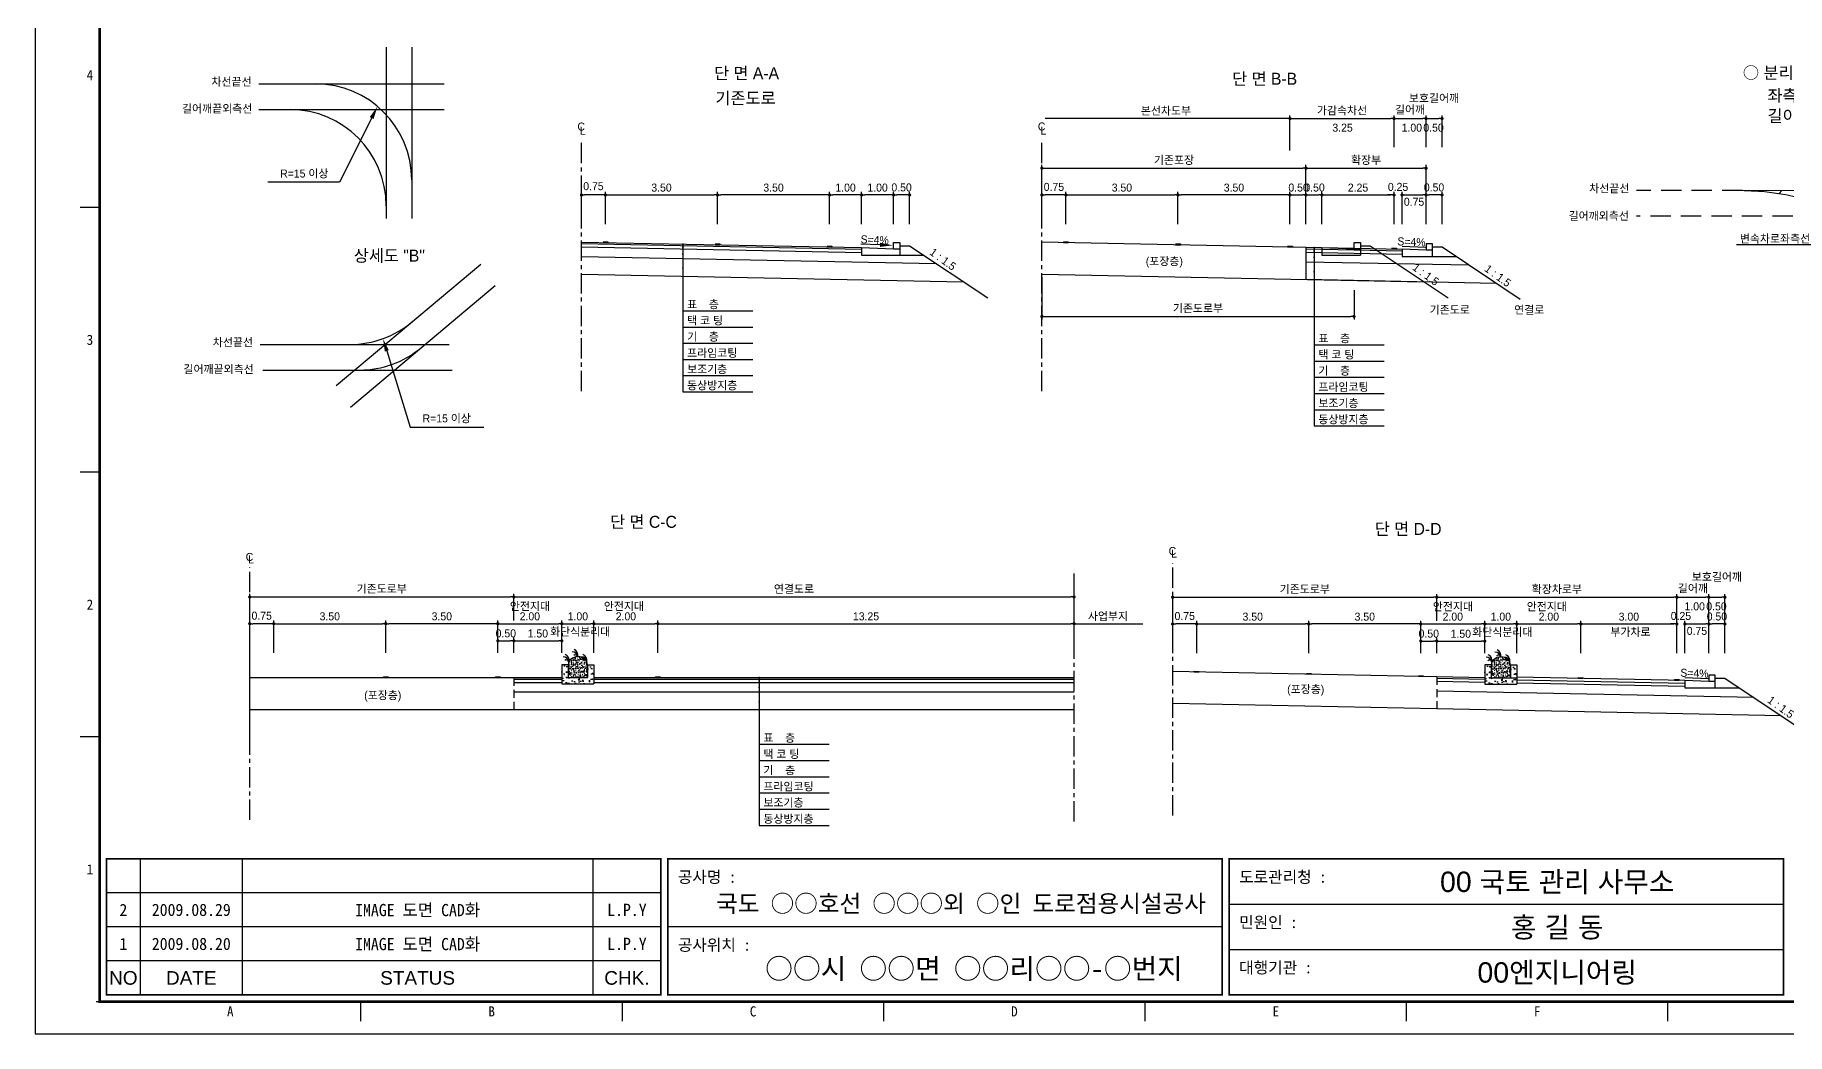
# Model space of a CAD drawing. Header units: millimetres. Extents: x 450 to 874, y -13 to 286.
# Drawn here: x 450.2 to 723.9, y -12.9 to 143.1 of the extents above; entities that cross this region are included whole.
import ezdxf
from ezdxf.enums import TextEntityAlignment as Align

# ---------------------------------------------------------------- set-up
doc = ezdxf.new("R2010")
doc.units = ezdxf.units.MM
doc.linetypes.add('CENTER', pattern=[50.8, 31.75, -6.35, 6.35, -6.35])
doc.linetypes.add('HIDDEN', pattern=[9.525, 6.35, -3.175])
for name, color, linetype in [('CC-GSTR-0004', 4, 'Continuous'), ('CM-LANE-0030', 30, 'Continuous'), ('CZ-DIMT-0002', 7, 'Continuous'), ('CZ-EXST-0002', 1, 'Continuous'), ('CZ-LIN1-0007', 7, 'Continuous'), ('CZ-LIN2-0003', 3, 'Continuous'), ('CZ-LINE-0001', 7, 'Continuous'), ('CZ-TEXT-BOX0', 7, 'Continuous'), ('TITLE', 7, 'Continuous')]:
    doc.layers.add(name, color=color, linetype=linetype)
doc.styles.add('견고딕', font='arial.ttf')
doc.styles.add('돋움', font='')
doc.styles.add('돋음체', font='')
doc.styles.get('돋움').set_extended_font_data('Dotum')
doc.styles.get('돋음체').set_extended_font_data('DotumChe')

# ---------------------------------------------------------------- blocks, each defined once
blk = doc.blocks.new('_Dot')
at = {"color": 0, "linetype": 'ByBlock', "lineweight": -2}
blk.add_line((-0.5, 0), (-1, 0), dxfattribs=at)
at = {"color": 0, "linetype": 'ByBlock', "const_width": 0.5}
blk.add_lwpolyline([(-0.25, 0, 1), (0.25, 0, 1)], format="xyb", close=True, dxfattribs=at)

msp = doc.modelspace()

# ---------------------------------------------------------------- hatches: boundary and pattern name
at = {"layer": 'CM-LANE-0030'}
h = msp.add_hatch(dxfattribs=at)
h.set_pattern_fill('ANSI31', color=256, scale=2, style=0)
h.set_pattern_definition([(45, (-562.972, 574.879), (-4.490128, 4.490128), [])])
h.paths.add_polyline_path([(811.82, 108.77, -0.191871), (836.92, 118.77), (716.92, 118.77, -0.191871), (742.02, 108.77)])
h.paths.add_polyline_path([(738.74, 112.77, 0.002096), (738.48, 112.95, -0.732581), (739.05, 114.77), (814.78, 114.77, -0.732581), (815.36, 112.95, 0.002096), (815.1, 112.77)], flags=16)
at = {"layer": 'CZ-EXST-0002'}
h = msp.add_hatch(dxfattribs=at)
h.set_pattern_fill('AR-CONC', color=256, scale=0.01, style=0)
h.set_pattern_definition([(50, (-575.589, 3525.5978), (1.8218467, -0.15939086), [0.1905, -2.0955]), (355, (-575.589, 3525.5978), (-0.3524283, 1.9105664), [0.1524, -1.6764]), (100.451, (-575.4371, 3525.5845), (1.469425, 1.7511669), [0.1619, -1.7809]), (46.1842, (-575.589, 3526.1058), (2.7107904, -0.4204233), [0.28575, -3.14325]), (96.6356, (-575.363, 3526.0708), (2.3740423, 2.4742556), [0.24285, -2.67135]), (351.184, (-575.589, 3526.1058), (2.374046, 2.4742512), [0.2286, -2.5146]), (21, (-575.335, 3525.9788), (1.5161488, -1.0226552), [0.1905, -2.0955]), (326, (-575.335, 3525.9788), (0.6180203, 1.8418797), [0.1524, -1.6764]), (71.4514, (-575.2086, 3525.8936), (2.1341649, 0.8192286), [0.1619, -1.7809]), (37.5, (-575.58896, 3525.5978), (0.03088603, 0.84555039), [0, -1.65608, 0, -1.7018, 0, -1.68275]), (7.5, (-575.589, 3525.5978), (0.66819663, 1.00180575), [0, -0.97028, 0, -1.61798, 0, -0.64135]), (327.5, (-576.1554, 3525.5978), (1.35590595, -0.05728744), [0, -0.635, 0, -1.9812, 0, -2.6289]), (317.5, (-576.4094, 3525.5978), (1.4812918, 0.2542649), [0, -0.8255, 0, -1.31572, 0, -1.8669])])
h.paths.add_polyline_path([(537.53, 41.75), (537.53, 44.75), (536.53, 44.75), (536.53, 42.75), (533.53, 42.75), (533.53, 44.75), (532.53, 44.75), (532.53, 41.75)])
h = msp.add_hatch(dxfattribs=at)
h.set_pattern_fill('AR-SAND', color=256, scale=0.01, style=0)
h.set_pattern_definition([(37.5, (-575.58896, 3525.5978), (-0.016000313, 0.489413237), [0, -0.38608, 0, -0.4318, 0, -0.41275]), (7.5, (-575.58896, 3525.5978), (0.44952328, 0.7168251), [0, -0.20828, 0, -0.34798, 0, -0.13335]), (327.5, (-575.90138, 3525.5978), (0.79099237, 0.001437185), [0, -0.127, 0, -0.4572, 0, -0.5969]), (317.5, (-575.9014, 3525.5978), (0.76355645, 0.22292932), [0, -0.0635, 0, -0.29972, 0, -0.3429])])
edge = h.paths.add_edge_path()
edge.add_ellipse((535.03, 44.75), major_axis=(-1.5, 0), ratio=0.829212, start_angle=180, end_angle=360)
edge.add_line((533.53, 44.75), (533.53, 42.75))
edge.add_line((533.53, 42.75), (536.53, 42.75))
edge.add_line((536.53, 42.75), (536.53, 44.75))
h = msp.add_hatch(dxfattribs=at)
h.set_pattern_fill('AR-CONC', color=256, scale=0.01, style=0)
h.set_pattern_definition([(50, (-431.4343, 3525.5525), (1.8218467, -0.15939086), [0.1905, -2.0955]), (355, (-431.4343, 3525.5525), (-0.3524283, 1.9105664), [0.1524, -1.6764]), (100.451, (-431.2825, 3525.5392), (1.469425, 1.7511669), [0.1619, -1.7809]), (46.1842, (-431.4343, 3526.0605), (2.7107904, -0.4204233), [0.28575, -3.14325]), (96.6356, (-431.2084, 3526.0254), (2.3740423, 2.4742556), [0.24285, -2.67135]), (351.184, (-431.4343, 3526.0605), (2.374046, 2.4742512), [0.2286, -2.5146]), (21, (-431.1803, 3525.9335), (1.5161488, -1.0226552), [0.1905, -2.0955]), (326, (-431.1803, 3525.9335), (0.6180203, 1.8418797), [0.1524, -1.6764]), (71.4514, (-431.054, 3525.8482), (2.1341649, 0.8192286), [0.1619, -1.7809]), (37.5, (-431.4343, 3525.55246), (0.03088603, 0.84555039), [0, -1.65608, 0, -1.7018, 0, -1.68275]), (7.5, (-431.4343, 3525.5525), (0.66819663, 1.00180575), [0, -0.97028, 0, -1.61798, 0, -0.64135]), (327.5, (-432.0007, 3525.55246), (1.35590595, -0.05728744), [0, -0.635, 0, -1.9812, 0, -2.6289]), (317.5, (-432.2547, 3525.5525), (1.4812918, 0.2542649), [0, -0.8255, 0, -1.31572, 0, -1.8669])])
h.paths.add_polyline_path([(681.68, 41.71), (681.68, 44.71), (680.68, 44.71), (680.68, 42.71), (677.68, 42.71), (677.68, 44.71), (676.68, 44.71), (676.68, 41.71)])
h = msp.add_hatch(dxfattribs=at)
h.set_pattern_fill('AR-SAND', color=256, scale=0.01, style=0)
h.set_pattern_definition([(37.5, (-431.43428, 3525.55246), (-0.016000313, 0.489413237), [0, -0.38608, 0, -0.4318, 0, -0.41275]), (7.5, (-431.4343, 3525.55246), (0.44952328, 0.7168251), [0, -0.20828, 0, -0.34798, 0, -0.13335]), (327.5, (-431.7467, 3525.55246), (0.79099237, 0.001437185), [0, -0.127, 0, -0.4572, 0, -0.5969]), (317.5, (-431.7467, 3525.55246), (0.76355645, 0.22292932), [0, -0.0635, 0, -0.29972, 0, -0.3429])])
edge = h.paths.add_edge_path()
edge.add_ellipse((679.18, 44.71), major_axis=(-1.5, 0), ratio=0.829212, start_angle=180, end_angle=360)
edge.add_line((677.68, 44.71), (677.68, 42.71))
edge.add_line((677.68, 42.71), (680.68, 42.71))
edge.add_line((680.68, 42.71), (680.68, 44.71))
at = {"layer": 'CZ-LIN1-0007'}
for points in [[(539.71, 110.66), (539.71, 110.79), (538.96, 110.8), (538.96, 110.68)], [(557.21, 110.31), (557.21, 110.44), (556.46, 110.45), (556.46, 110.33)], [(574.71, 109.96), (574.71, 110.09), (573.96, 110.1), (573.96, 109.98)], [(611.63, 110.67), (611.63, 110.79), (610.88, 110.81), (610.88, 110.68)], [(629.13, 110.32), (629.13, 110.44), (628.38, 110.46), (628.38, 110.33)], [(646.63, 109.97), (646.63, 110.09), (645.88, 110.11), (645.88, 109.98)], [(662.88, 109.64), (662.88, 109.77), (662.13, 109.78), (662.13, 109.66)], [(505.4, 42.75), (505.4, 42.88), (504.65, 42.88), (504.65, 42.75)], [(522.9, 42.75), (522.9, 42.88), (522.15, 42.88), (522.15, 42.75)], [(547.9, 42.75), (547.9, 42.88), (547.15, 42.88), (547.15, 42.75)], [(632.06, 43.6), (632.06, 43.72), (631.31, 43.74), (631.31, 43.61)], [(649.56, 43.25), (649.56, 43.37), (648.81, 43.39), (648.81, 43.26)], [(667.06, 42.9), (667.06, 43.02), (666.31, 43.04), (666.31, 42.91)], [(692.06, 42.6), (692.06, 42.72), (691.31, 42.74), (691.31, 42.61)], [(707.06, 42.3), (707.06, 42.42), (706.31, 42.44), (706.31, 42.31)]]:
    msp.add_hatch(color=256, dxfattribs=at).paths.add_polyline_path(points)

# ---------------------------------------------------------------- linework, layer by layer
at = {"color": 0, "linetype": 'ByBlock', "lineweight": -2}
msp.add_line((646, 130.02), (645.75, 130.02), dxfattribs=at)
at = {"color": 0, "linetype": 'ByBlock', "const_width": 0.25}
msp.add_lwpolyline([(646.13, 130.02, 1), (646.38, 130.02, 1)], format="xyb", close=True, dxfattribs=at)
at = {"layer": 'CC-GSTR-0004'}
for p, q in [((579.34, 109.87), (584.34, 109.67)), ((579.34, 109.87), (579.34, 108.67)), ((584.34, 110.67), (585.34, 110.67)), ((584.34, 109.67), (584.34, 110.67)), ((584.34, 109.67), (585.34, 109.67)), ((585.34, 110.67), (585.34, 108.67)), ((579.34, 108.67), (585.34, 108.67))]:
    msp.add_line(p, q, dxfattribs=at)
for points in [[(668.5, 109.47), (667.5, 109.47), (663.75, 109.62), (663.75, 108.47), (668.5, 108.47), (668.5, 110.47), (667.5, 110.47), (667.5, 109.47)], [(712.68, 42.13), (711.68, 42.13), (707.93, 42.28), (707.93, 41.13), (712.68, 41.13), (712.68, 43.13), (711.68, 43.13), (711.68, 42.13)]]:
    msp.add_lwpolyline(points, dxfattribs=at)
at = {"layer": 'CM-LANE-0030', "const_width": 0.15}
msp.add_lwpolyline([(716.92, 118.77), (836.92, 118.77, 0.191871), (811.82, 108.77), (742.02, 108.77, 0.191871)], format="xyb", close=True, dxfattribs=at)
at = {"layer": 'CZ-EXST-0002'}
for p, q in [((505.09, 141.17), (505.09, 114.39)), ((509.08, 141.17), (509.08, 114.39)), ((485.2, 135.43), (514.15, 135.43)), ((485.2, 131.41), (514.15, 131.41)), ((607.5, 110.75), (651.25, 109.87)), ((651.25, 109.87), (651.25, 108.67)), ((651.25, 109.87), (656.25, 109.67)), ((656.25, 109.67), (656.25, 110.67)), ((656.25, 110.67), (657.25, 110.67)), ((656.25, 109.67), (657.25, 109.67)), ((657.25, 110.67), (657.25, 108.67)), ((657.25, 110.17), (658.75, 110.17)), ((658.75, 110.17), (670.95, 102.04)), ((497.3, 88.32), (519.85, 107.31)), ((651.25, 108.67), (657.25, 108.67)), ((499.51, 84.95), (522.11, 103.98)), ((607.5, 105.75), (667.18, 104.55)), ((485.43, 94.75), (514.91, 94.75)), ((485.84, 90.75), (515.39, 90.75)), ((483.78, 42.75), (525.03, 42.75)), ((669.18, 42.86), (627.93, 43.68)), ((669.18, 37.86), (627.93, 38.68)), ((483.78, 37.75), (525.03, 37.75))]:
    msp.add_line(p, q, dxfattribs=at)
at = {"layer": 'CZ-LIN1-0007'}
for p, q in [((538.96, 110.8), (539.71, 110.79)), ((538.96, 110.68), (539.71, 110.66)), ((539.71, 110.79), (539.71, 110.66)), ((556.46, 110.45), (557.21, 110.44)), ((556.46, 110.33), (557.21, 110.31)), ((557.21, 110.44), (557.21, 110.31)), ((573.96, 110.1), (574.71, 110.09)), ((573.96, 109.98), (574.71, 109.96)), ((574.71, 110.09), (574.71, 109.96)), ((610.88, 110.81), (611.63, 110.79)), ((610.88, 110.68), (611.63, 110.67)), ((611.63, 110.79), (611.63, 110.67)), ((628.38, 110.46), (629.13, 110.44)), ((628.38, 110.33), (629.13, 110.32)), ((629.13, 110.44), (629.13, 110.32)), ((645.88, 110.11), (646.63, 110.09)), ((645.88, 109.98), (646.63, 109.97)), ((646.63, 110.09), (646.63, 109.97)), ((662.13, 109.78), (662.88, 109.77)), ((662.13, 109.66), (662.88, 109.64)), ((662.88, 109.77), (662.88, 109.64)), ((504.65, 42.88), (505.4, 42.88)), ((504.65, 42.75), (504.65, 42.88)), ((505.4, 42.75), (504.65, 42.75)), ((505.4, 42.88), (505.4, 42.75)), ((522.15, 42.88), (522.9, 42.88)), ((522.15, 42.75), (522.15, 42.88)), ((522.9, 42.75), (522.15, 42.75)), ((522.9, 42.88), (522.9, 42.75)), ((547.15, 42.75), (547.15, 42.88)), ((547.15, 42.88), (547.9, 42.88)), ((547.9, 42.75), (547.15, 42.75)), ((547.9, 42.88), (547.9, 42.75)), ((631.31, 43.61), (631.31, 43.74)), ((631.31, 43.74), (632.06, 43.72)), ((632.06, 43.6), (631.31, 43.61)), ((632.06, 43.72), (632.06, 43.6)), ((648.81, 43.39), (649.56, 43.37)), ((648.81, 43.26), (648.81, 43.39)), ((649.56, 43.25), (648.81, 43.26)), ((649.56, 43.37), (649.56, 43.25)), ((666.31, 42.91), (666.31, 43.04)), ((666.31, 43.04), (667.06, 43.02)), ((667.06, 42.9), (666.31, 42.91)), ((667.06, 43.02), (667.06, 42.9)), ((691.31, 42.61), (691.31, 42.74)), ((691.31, 42.74), (692.06, 42.72)), ((692.06, 42.6), (691.31, 42.61)), ((692.06, 42.72), (692.06, 42.6)), ((706.31, 42.44), (707.06, 42.42)), ((706.31, 42.31), (706.31, 42.44)), ((707.06, 42.3), (706.31, 42.31)), ((707.06, 42.42), (707.06, 42.3))]:
    msp.add_line(p, q, dxfattribs=at)
at = {"layer": 'CZ-LIN2-0003'}
for p, q in [((535.59, 110.74), (579.34, 109.87)), ((535.59, 110.49), (579.34, 109.62)), ((535.59, 109.99), (579.34, 109.12)), ((585.34, 110.17), (586.84, 110.17)), ((586.84, 110.17), (599.04, 102.03)), ((648.75, 109.92), (648.75, 104.92)), ((648.75, 109.92), (663.75, 109.62)), ((648.75, 109.67), (663.75, 109.37)), ((668.5, 109.97), (670, 109.97)), ((670, 109.97), (682.2, 101.84)), ((535.59, 108.49), (591.01, 107.39)), ((585.34, 108.67), (589.09, 108.67)), ((648.75, 109.17), (663.75, 108.87)), ((648.75, 107.67), (674.21, 107.16)), ((668.5, 108.47), (672.25, 108.47)), ((535.59, 105.74), (595.27, 104.55)), ((648.75, 104.92), (678.47, 104.33)), ((533.53, 44.75), (532.53, 44.75)), ((532.53, 44.75), (532.53, 41.75)), ((533.53, 44.75), (533.53, 42.75)), ((536.53, 44.75), (537.53, 44.75)), ((536.53, 44.75), (536.53, 42.75)), ((537.53, 44.75), (537.53, 41.75)), ((677.68, 44.71), (676.68, 44.71)), ((676.68, 44.71), (676.68, 41.71)), ((677.68, 44.71), (677.68, 42.71)), ((680.68, 44.71), (681.68, 44.71)), ((680.68, 44.71), (680.68, 42.71)), ((681.68, 44.71), (681.68, 41.71)), ((525.03, 42.75), (532.53, 42.75)), ((525.03, 42.5), (532.53, 42.5)), ((525.03, 42), (532.53, 42)), ((532.53, 41.75), (537.53, 41.75)), ((533.53, 42.75), (536.53, 42.75)), ((537.53, 42.75), (612.53, 42.75)), ((537.53, 42.5), (612.53, 42.5)), ((537.53, 42), (612.53, 42)), ((676.68, 42.71), (669.18, 42.86)), ((676.68, 42.46), (669.18, 42.61)), ((676.68, 41.96), (669.18, 42.11)), ((676.68, 41.71), (681.68, 41.71)), ((677.68, 42.71), (680.68, 42.71)), ((680.68, 42.71), (681.68, 42.71)), ((707.93, 42.28), (681.68, 42.81)), ((707.93, 41.83), (681.68, 42.36)), ((707.93, 41.33), (681.68, 41.86)), ((712.68, 42.63), (714.18, 42.63)), ((712.68, 41.13), (716.43, 41.13)), ((714.18, 42.63), (726.39, 34.5)), ((525.03, 40.5), (612.53, 40.5)), ((718.71, 39.62), (669.18, 40.61)), ((525.03, 37.75), (612.53, 37.75)), ((722.96, 36.78), (669.18, 37.86))]:
    msp.add_line(p, q, dxfattribs=at)
for centre, radius, start, end in [((494.08, 120.43), 15, 0, 90), ((490.09, 116.41), 15, 0, 90), ((499.46, 109.75), 15, 270, 310.097), ((500.92, 105.75), 15, 270, 310.097), ((534.16, 45.88), 0.88, 7.8639, 92.7752), ((534.05, 46.22), 1, 347.1802, 67.3267), ((678.31, 45.83), 0.88, 7.8639, 92.7752), ((678.2, 46.17), 1, 347.1802, 67.3267), ((532.76, 45.09), 0.88, 7.8639, 92.7752), ((533.22, 45.06), 0.44, 19.771, 124.0366), ((532.66, 45.43), 1, 347.1802, 67.3267), ((534.62, 45.85), 0.44, 19.771, 124.0366), ((535.55, 45.09), 0.88, 7.8639, 92.7752), ((536.01, 45.06), 0.44, 19.771, 124.0366), ((535.44, 45.43), 1, 347.1802, 67.3267), ((676.92, 45.05), 0.88, 7.8639, 92.7752), ((677.38, 45.02), 0.44, 19.771, 124.0366), ((676.81, 45.39), 1, 347.1802, 67.3267), ((678.77, 45.8), 0.44, 19.771, 124.0366), ((679.71, 45.05), 0.88, 7.8639, 92.7752), ((680.16, 45.02), 0.44, 19.771, 124.0366), ((679.6, 45.39), 1, 347.1802, 67.3267)]:
    msp.add_arc(centre, radius, start, end, dxfattribs=at)
for centre in [(535.03, 44.75), (679.18, 44.71)]:
    msp.add_ellipse(centre, major_axis=(-1.5, 0), ratio=0.829212, start_param=3.141593, end_param=6.283185, dxfattribs=at)
at = {"layer": 'CZ-LINE-0001'}
for p, q in [((645.75, 130.02), (608, 130.02)), ((646.25, 125.04), (646.25, 130.52)), ((646.25, 125.54), (646.25, 130.52)), ((646.75, 130.02), (662, 130.02)), ((662.5, 125.54), (662.5, 130.52)), ((662.5, 125.54), (662.5, 130.52)), ((663, 130.02), (667, 130.02)), ((667.5, 125.54), (667.5, 130.52)), ((667.5, 125.54), (667.5, 130.52)), ((668, 130.02), (669.5, 130.02)), ((670, 125.54), (670, 130.52)), ((607.5, 118.59), (607.5, 122.77)), ((608, 122.27), (648.25, 122.27)), ((648.75, 118.59), (648.75, 122.77)), ((648.75, 118.59), (648.75, 122.77)), ((649.25, 122.27), (667, 122.27)), ((667.5, 118.59), (667.5, 122.77)), ((535.59, 113.54), (535.59, 118.59)), ((538.84, 118.09), (536.09, 118.09)), ((539.34, 113.54), (539.34, 118.59)), ((539.34, 113.54), (539.34, 118.59)), ((539.84, 118.09), (556.34, 118.09)), ((556.84, 113.54), (556.84, 118.59)), ((556.84, 113.54), (556.84, 118.59)), ((573.84, 118.09), (557.34, 118.09)), ((574.34, 113.54), (574.34, 118.59)), ((574.34, 113.54), (574.34, 118.59)), ((578.84, 118.09), (574.84, 118.09)), ((579.34, 113.54), (579.34, 118.59)), ((579.34, 113.54), (579.34, 118.59)), ((583.84, 118.09), (579.84, 118.09)), ((584.34, 115.98), (584.34, 118.59)), ((584.34, 113.54), (584.34, 118.59)), ((586.34, 118.09), (584.84, 118.09)), ((586.84, 113.54), (586.84, 118.59)), ((607.5, 113.54), (607.5, 118.59)), ((610.75, 118.09), (608, 118.09)), ((611.25, 113.54), (611.25, 118.59)), ((611.25, 113.54), (611.25, 118.59)), ((611.75, 118.09), (628.25, 118.09)), ((628.75, 113.54), (628.75, 118.59)), ((628.75, 113.54), (628.75, 118.59)), ((645.75, 118.09), (629.25, 118.09)), ((646.25, 113.54), (646.25, 118.59)), ((646.25, 113.54), (646.25, 118.59)), ((646.75, 118.09), (648.25, 118.09)), ((648.75, 113.54), (648.75, 118.59)), ((648.75, 113.54), (648.75, 118.59)), ((649.25, 118.09), (650.75, 118.09)), ((651.25, 113.54), (651.25, 118.59)), ((651.25, 113.54), (651.25, 118.59)), ((651.75, 118.09), (662, 118.09)), ((662, 118.09), (661.5, 118.09)), ((662.5, 113.54), (662.5, 118.59)), ((662.5, 113.54), (662.5, 118.59)), ((663.75, 113.54), (663.75, 118.59)), ((663.75, 113.54), (663.75, 118.59)), ((664.25, 118.09), (667, 118.09)), ((664.25, 118.09), (664.75, 118.09)), ((667.5, 115.99), (667.5, 118.59)), ((667.5, 113.54), (667.5, 118.59)), ((669.5, 118.09), (668, 118.09)), ((670, 113.54), (670, 118.59)), ((551.44, 110.43), (551.44, 87.34)), ((650.03, 109.9), (650.03, 82.04)), ((607.5, 105.25), (607.5, 98.63)), ((656.25, 103.24), (656.25, 98.63)), ((551.44, 100), (562.37, 100)), ((608, 99.13), (655.75, 99.13)), ((551.44, 97.47), (562.37, 97.47)), ((551.44, 94.94), (562.37, 94.94)), ((650.03, 94.69), (660.97, 94.69)), ((551.44, 92.41), (562.37, 92.41)), ((650.03, 92.16), (660.97, 92.16)), ((551.44, 89.88), (562.37, 89.88)), ((650.03, 89.63), (660.97, 89.63)), ((551.44, 87.34), (562.37, 87.34)), ((650.03, 87.1), (660.97, 87.1)), ((650.03, 84.57), (660.97, 84.57)), ((650.03, 82.04), (660.97, 82.04)), ((483.78, 51.66), (483.78, 55.83)), ((484.28, 55.33), (524.53, 55.33)), ((525.03, 51.66), (525.03, 55.83)), ((525.03, 51.66), (525.03, 55.83)), ((525.53, 55.33), (612.03, 55.33)), ((612.53, 51.66), (612.53, 55.83)), ((627.93, 51.61), (627.93, 55.79)), ((628.43, 55.29), (668.68, 55.29)), ((669.18, 51.61), (669.18, 55.79)), ((669.18, 51.61), (669.18, 55.79)), ((669.68, 55.29), (706.18, 55.29)), ((706.68, 51.61), (706.68, 55.79)), ((706.68, 50.81), (706.68, 55.79)), ((707.18, 55.29), (711.18, 55.29)), ((711.68, 50.81), (711.68, 55.79)), ((711.68, 50.81), (711.68, 55.79)), ((712.18, 55.29), (713.68, 55.29)), ((714.18, 50.81), (714.18, 55.79)), ((483.78, 31.58), (483.78, 51.98)), ((483.78, 46.61), (483.78, 51.66)), ((487.03, 51.16), (484.28, 51.16)), ((487.53, 46.61), (487.53, 51.66)), ((487.53, 46.61), (487.53, 51.66)), ((488.03, 51.16), (504.53, 51.16)), ((505.03, 46.61), (505.03, 51.66)), ((505.03, 46.61), (505.03, 51.66)), ((522.03, 51.16), (505.53, 51.16)), ((522.53, 46.61), (522.53, 51.66)), ((522.53, 46.61), (522.53, 51.66)), ((523.03, 51.16), (532.03, 51.16)), ((532.53, 46.61), (532.53, 51.66)), ((532.53, 46.61), (532.53, 51.66)), ((533.03, 51.16), (537.03, 51.16)), ((537.53, 46.61), (537.53, 51.66)), ((537.53, 46.61), (537.53, 51.66)), ((538.03, 51.16), (547.03, 51.16)), ((547.53, 46.61), (547.53, 51.66)), ((547.53, 46.61), (547.53, 51.66)), ((548.03, 51.16), (612.03, 51.16)), ((612.53, 46.61), (612.53, 51.66)), ((612.53, 51.16), (623.25, 51.16)), ((627.93, 46.56), (627.93, 51.61)), ((631.18, 51.11), (628.43, 51.11)), ((631.68, 46.56), (631.68, 51.61)), ((631.68, 46.56), (631.68, 51.61)), ((632.18, 51.11), (648.68, 51.11)), ((649.18, 46.56), (649.18, 51.61)), ((649.18, 46.56), (649.18, 51.61)), ((666.18, 51.11), (649.68, 51.11)), ((666.68, 46.56), (666.68, 51.61)), ((666.68, 46.56), (666.68, 51.61)), ((667.18, 51.11), (676.18, 51.11)), ((676.68, 46.56), (676.68, 51.61)), ((676.68, 46.56), (676.68, 51.61)), ((677.18, 51.11), (681.18, 51.11)), ((681.68, 46.56), (681.68, 51.61)), ((681.68, 46.56), (681.68, 51.61)), ((682.18, 51.11), (691.18, 51.11)), ((691.68, 46.56), (691.68, 51.61)), ((691.68, 46.56), (691.68, 51.61)), ((692.18, 51.11), (706.18, 51.11)), ((706.18, 51.11), (705.68, 51.11)), ((706.68, 46.56), (706.68, 51.61)), ((706.68, 46.56), (706.68, 51.61)), ((707.93, 46.56), (707.93, 51.61)), ((707.93, 46.56), (707.93, 51.61)), ((708.43, 51.11), (711.18, 51.11)), ((708.43, 51.11), (708.93, 51.11)), ((711.68, 49), (711.68, 51.61)), ((711.68, 46.56), (711.68, 51.61)), ((713.68, 51.11), (712.18, 51.11)), ((714.18, 46.56), (714.18, 51.61)), ((522.53, 46.61), (522.53, 48.98)), ((523.03, 48.48), (524.53, 48.48)), ((525.03, 46.61), (525.03, 48.98)), ((525.03, 46.61), (525.03, 48.98)), ((525.53, 48.48), (532.03, 48.48)), ((532.53, 46.61), (532.53, 48.98)), ((666.68, 46.56), (666.68, 48.94)), ((667.18, 48.44), (668.68, 48.44)), ((669.18, 46.56), (669.18, 48.94)), ((669.18, 46.56), (669.18, 48.94)), ((669.68, 48.44), (676.18, 48.44)), ((676.68, 46.56), (676.68, 48.94)), ((563.35, 42.75), (563.35, 19.67)), ((563.35, 32.33), (574.28, 32.33)), ((563.35, 29.79), (574.28, 29.79)), ((563.35, 27.26), (574.28, 27.26)), ((563.35, 24.73), (574.28, 24.73)), ((563.35, 22.2), (574.28, 22.2)), ((563.35, 19.67), (574.28, 19.67))]:
    msp.add_line(p, q, dxfattribs=at)
at = {"layer": 'CZ-LINE-0001', "linetype": 'CENTER', "ltscale": 0.1}
for p, q in [((535.59, 87.47), (535.59, 126.85)), ((607.5, 87.47), (607.5, 126.85)), ((627.93, 21.21), (627.93, 60.6)), ((483.78, 20.53), (483.78, 59.92)), ((612.53, 20.28), (612.53, 59.67))]:
    msp.add_line(p, q, dxfattribs=at)
at = {"layer": 'CZ-LINE-0001', "linetype": 'HIDDEN', "ltscale": 0.5}
for p, q in [((716.92, 118.77), (700.39, 118.77)), ((739.05, 114.77), (700.39, 114.77))]:
    msp.add_line(p, q, dxfattribs=at)
at = {"layer": 'CZ-LINE-0001', "linetype": 'HIDDEN', "ltscale": 0.2}
for p, q in [((525.03, 42.75), (525.03, 37.75)), ((669.18, 42.86), (669.18, 37.86))]:
    msp.add_line(p, q, dxfattribs=at)
at = {"layer": 'CZ-LINE-0001'}
for points in [[(502.83, 130.11), (497.82, 120.09), (486.59, 120.09)], [(729.26, 114.51), (728.21, 110.33), (715.98, 110.33)], [(582.21, 110.31), (579.21, 110.43)], [(667.39, 109.88), (663.75, 110.03)], [(505.19, 93.75), (508.84, 81.85), (520.33, 81.85)], [(711.58, 42.54), (707.94, 42.69)]]:
    msp.add_lwpolyline(points, dxfattribs=at)
at = {"layer": 'CZ-LINE-0001', "linetype": 'ByBlock'}
for centre, start, end in [((551.43, 109.68), 0, 180), ((551.43, 109.68), 0, 180), ((551.43, 109.68), 180, 0), ((551.43, 109.68), 180, 0), ((551.44, 110.37), 0, 180), ((551.44, 110.37), 0, 180), ((551.44, 110.37), 180, 0), ((551.44, 110.37), 180, 0), ((551.44, 110.16), 0, 180), ((551.44, 110.16), 0, 180), ((551.44, 110.16), 180, 0), ((551.44, 110.16), 180, 0), ((551.44, 109.93), 0, 180), ((551.44, 109.93), 0, 180), ((551.44, 109.93), 180, 0), ((551.44, 109.93), 180, 0), ((650.03, 109.84), 0, 180), ((650.03, 109.84), 0, 180), ((650.03, 109.84), 180, 0), ((650.03, 109.84), 180, 0), ((650.03, 109.64), 0, 180), ((650.03, 109.64), 0, 180), ((650.03, 109.64), 180, 0), ((650.03, 109.64), 180, 0), ((650.03, 109.4), 0, 180), ((650.03, 109.4), 0, 180), ((551.43, 108.88), 0, 180), ((551.43, 108.88), 0, 180), ((551.43, 108.88), 180, 0), ((551.43, 108.88), 180, 0), ((650.03, 109.4), 180, 0), ((650.03, 109.4), 180, 0), ((650.03, 109.15), 0, 180), ((650.03, 109.15), 0, 180), ((650.03, 109.15), 180, 0), ((650.03, 109.15), 180, 0), ((650.03, 108.35), 0, 180), ((650.03, 108.35), 0, 180), ((650.03, 108.35), 180, 0), ((650.03, 108.35), 180, 0), ((551.43, 106.65), 0, 180), ((551.43, 106.65), 0, 180), ((551.43, 106.65), 180, 0), ((551.43, 106.65), 180, 0), ((650.03, 106.12), 0, 180), ((650.03, 106.12), 0, 180), ((650.03, 106.12), 180, 0), ((650.03, 106.12), 180, 0), ((563.35, 42.69), 0, 180), ((563.35, 42.69), 0, 180), ((563.35, 42.69), 180, 0), ((563.35, 42.69), 180, 0), ((563.35, 42.49), 0, 180), ((563.35, 42.49), 0, 180), ((563.35, 42.49), 180, 0), ((563.35, 42.49), 180, 0), ((563.35, 42.25), 0, 180), ((563.35, 42.25), 0, 180), ((563.35, 42.25), 180, 0), ((563.35, 42.25), 180, 0), ((563.34, 42), 0, 180), ((563.34, 42), 0, 180), ((563.34, 42), 180, 0), ((563.34, 42), 180, 0), ((563.34, 41.21), 0, 180), ((563.34, 41.21), 0, 180), ((563.34, 41.21), 180, 0), ((563.34, 41.21), 180, 0), ((563.34, 38.97), 0, 180), ((563.34, 38.97), 0, 180), ((563.34, 38.97), 180, 0), ((563.34, 38.97), 180, 0)]:
    msp.add_arc(centre, 0.0625, start, end, dxfattribs=at)
at = {"layer": 'CZ-LINE-0001'}
for points in [[(502.53, 130.26), (503.72, 131.9), (503.13, 129.96)], [(582.23, 110.64), (584.21, 110.23), (582.2, 109.98)], [(504.87, 93.65), (504.6, 95.66), (505.5, 93.84)]]:
    msp.add_solid(points, dxfattribs=at)
at = {"layer": 'TITLE', "color": 7, "linetype": 'Continuous'}
for p, q in [((460.33, 116.13), (457.3, 116.13)), ((460.33, 74.8), (457.3, 74.8)), ((460.33, 33.47), (457.3, 33.47)), ((501.15, -10.88), (501.15, -7.86)), ((541.98, -10.88), (541.98, -7.86)), ((582.8, -10.88), (582.8, -7.86)), ((623.63, -10.88), (623.63, -7.86)), ((664.45, -10.88), (664.45, -7.86)), ((705.27, -10.88), (705.27, -7.86))]:
    msp.add_line(p, q, dxfattribs=at)
at = {"layer": 'TITLE', "ltscale": 150}
for p, q in [((466.69, 14.43), (466.69, -6.79)), ((482.61, 14.43), (482.61, -6.79)), ((537.39, 14.43), (537.39, -6.79)), ((548, 9.12), (461.39, 9.12)), ((636.73, 7.35), (723.34, 7.35)), ((548, 3.82), (461.39, 3.82)), ((635.67, 3.82), (549.06, 3.82)), ((636.73, 0.28), (723.34, 0.28)), ((548, -1.49), (461.39, -1.49))]:
    msp.add_line(p, q, dxfattribs=at)
at = {"layer": 'TITLE'}
msp.add_line((868.68, -7.86), (459.82, -7.86), dxfattribs=at)
msp.add_lwpolyline([(450.25, -12.89), (873.61, -12.89), (873.61, 286.49), (450.25, 286.49)], close=True, dxfattribs=at)
at = {"layer": 'TITLE', "linetype": 'Continuous', "const_width": 0.403}
msp.add_lwpolyline([(460.33, -7.86), (460.33, 281.45), (868.57, 281.45), (868.57, -7.86)], close=True, dxfattribs=at)
at = {"layer": 'TITLE', "ltscale": 150, "const_width": 0.265}
for points in [[(461.39, 14.43), (548, 14.43), (548, -6.79), (461.39, -6.79)], [(549.06, 14.43), (635.67, 14.43), (635.67, -6.79), (549.06, -6.79)], [(723.34, -6.79), (636.73, -6.79), (636.73, 14.43), (723.34, 14.43)]]:
    msp.add_lwpolyline(points, close=True, dxfattribs=at)

# ---------------------------------------------------------------- block references
at = {"layer": 'CZ-LINE-0001', "xscale": 0.5, "yscale": 0.5, "zscale": 0.5, "rotation": 180}
for p in [(646.25, 130.02), (662.5, 130.02), (667.5, 130.02), (607.5, 122.27), (648.75, 122.27), (535.59, 118.09), (539.34, 118.09), (556.84, 118.09), (574.34, 118.09), (579.34, 118.09), (584.34, 118.09), (607.5, 118.09), (611.25, 118.09), (628.75, 118.09), (646.25, 118.09), (648.75, 118.09), (651.25, 118.09), (663.75, 118.09), (663.75, 118.09), (667.5, 118.09), (607.5, 99.13), (483.78, 55.33), (525.03, 55.33), (627.93, 55.29), (669.18, 55.29), (706.68, 55.29), (711.68, 55.29), (483.78, 51.16), (487.53, 51.16), (505.03, 51.16), (522.53, 51.16), (532.53, 51.16), (537.53, 51.16), (547.53, 51.16), (627.93, 51.11), (631.68, 51.11), (649.18, 51.11), (666.68, 51.11), (676.68, 51.11), (681.68, 51.11), (691.68, 51.11), (707.93, 51.11), (707.93, 51.11), (711.68, 51.11), (522.53, 48.48), (525.03, 48.48), (666.68, 48.44), (669.18, 48.44)]:
    msp.add_blockref('_Dot', p, dxfattribs=at)
at = {"layer": 'CZ-LINE-0001', "xscale": 0.5, "yscale": 0.5, "zscale": 0.5}
for p in [(662.5, 130.02), (667.5, 130.02), (670, 130.02), (648.75, 122.27), (667.5, 122.27), (539.34, 118.09), (556.84, 118.09), (574.34, 118.09), (579.34, 118.09), (584.34, 118.09), (586.84, 118.09), (611.25, 118.09), (628.75, 118.09), (646.25, 118.09), (648.75, 118.09), (651.25, 118.09), (662.5, 118.09), (662.5, 118.09), (667.5, 118.09), (670, 118.09), (656.25, 99.13), (525.03, 55.33), (612.53, 55.33), (669.18, 55.29), (706.68, 55.29), (711.68, 55.29), (714.18, 55.29), (487.53, 51.16), (505.03, 51.16), (522.53, 51.16), (532.53, 51.16), (537.53, 51.16), (547.53, 51.16), (612.53, 51.16), (631.68, 51.11), (649.18, 51.11), (666.68, 51.11), (676.68, 51.11), (681.68, 51.11), (691.68, 51.11), (706.68, 51.11), (706.68, 51.11), (711.68, 51.11), (714.18, 51.11), (525.03, 48.48), (532.53, 48.48), (669.18, 48.44), (676.68, 48.44)]:
    msp.add_blockref('_Dot', p, dxfattribs=at)

# ---------------------------------------------------------------- texts
at = {"layer": 'CZ-DIMT-0002', "style": '돋움'}
for s, p in [('○ 분리대 설치길이는 접속되는 도로의 길어깨외측선과 변속차로의', (716.97, 137.17)), ('좌측선에서 0.5m만큼 평행 이동한 선이 교차하는 지점까지의', (720.82, 133.61)), ('길이중 R=0.5로 마감되는 부분까지로 한다.', (720.82, 130.42))]:
    msp.add_text(s, height=1.875, dxfattribs=at).set_placement(p, align=Align.MIDDLE_LEFT)
for s, p in [('차선끝선', (480.93, 135.77)), ('길어깨끝외측선', (478.69, 131.57)), ('C', (535.55, 128.77)), ('L', (535.81, 128.11)), ('C', (607.46, 128.78)), ('L', (607.72, 128.12)), ('R=15 이상', (492.3, 121.44)), ('차선끝선', (696.12, 119.11)), ('차선끝선', (481.15, 95.08)), ('길어깨끝외측선', (478.92, 90.89)), ('R=15 이상', (514.55, 83.21)), ('C', (627.89, 62.51)), ('C', (483.74, 61.58)), ('L', (484, 61.18)), ('L', (628.15, 62.11))]:
    msp.add_text(s, height=1.25, dxfattribs=at).set_placement(p, align=Align.MIDDLE_CENTER)
for s, p in [('3.25', (652.87, 127.97)), ('1.00', (663.69, 127.97)), ('0.50', (667.08, 127.97)), ('길어깨외측선', (689.77, 114.2)), ('변속차로좌측선', (716.51, 110.64)), ('(포장층)', (623.73, 107.13)), ('표    층', (552.09, 100.39)), ('택 코 팅', (552.09, 97.86)), ('기존도로', (668.07, 99.53)), ('연결로', (681.26, 99.53)), ('기    층', (552.09, 95.33)), ('표    층', (650.68, 95.08)), ('프라임코팅', (552.09, 92.8)), ('택 코 팅', (650.68, 92.55)), ('보조기층', (552.09, 90.27)), ('기    층', (650.68, 90.02)), ('동상방지층', (552.09, 87.73)), ('프라임코팅', (650.68, 87.49)), ('보조기층', (650.68, 84.96)), ('동상방지층', (650.68, 82.43)), ('안전지대', (524.41, 53.26)), ('안전지대', (539.08, 53.26)), ('사업부지', (614.69, 51.69)), ('안전지대', (668.56, 53.21)), ('안전지대', (683.23, 53.21)), ('1.00', (707.87, 53.24)), ('0.50', (711.27, 53.24)), ('화단식분리대', (530.68, 49.28)), ('화단식분리대', (674.71, 49.24)), ('부가차로', (696.29, 49.24)), ('(포장층)', (645.81, 40.3)), ('(포장층)', (501.66, 39.37)), ('표    층', (564, 32.72)), ('택 코 팅', (564, 30.18)), ('기    층', (564, 27.65)), ('프라임코팅', (564, 25.12)), ('보조기층', (564, 22.59)), ('동상방지층', (564, 20.06))]:
    msp.add_text(s, height=1.25, dxfattribs=at).set_placement(p)
for s, rotation, p in [('S=4%', 357.7094, (581.39, 111.09)), ('1 : 1.5', 323.8881, (592.05, 108.06)), ('S=4%', 357.7094, (665.23, 110.77)), ('1 : 1.5', 323.8881, (667.47, 105.68)), ('1 : 1.5', 323.8881, (678.72, 105.48)), ('S=4%', 357.7094, (709.42, 43.43)), ('1 : 1.5', 323.8881, (722.91, 38.14))]:
    msp.add_text(s, height=1.25, rotation=rotation, dxfattribs=at).set_placement(p, align=Align.MIDDLE_CENTER)
at = {"layer": 'CZ-DIMT-0002', "insert": (626.88, 131.16), "char_height": 1.25, "attachment_point": 5, "style": '돋움'}
msp.add_mtext('본선차도부', dxfattribs=at)
at = {"layer": 'CZ-LINE-0001', "char_height": 1.25, "attachment_point": 5, "style": '돋움'}
for s, insert in [('\\A1;가감속차선', (654.38, 131.21)), ('\\A1;길어깨', (665, 131.34)), ('\\A1;보호길어깨', (668.75, 133.13)), ('\\A1;기존포장', (628.13, 123.47)), ('\\A1;확장부', (658.13, 123.47)), ('\\A1;0.75', (537.46, 119.45)), ('\\A1;3.50', (548.09, 119.23)), ('\\A1;3.50', (565.59, 119.23)), ('\\A1;1.00', (576.84, 119.23)), ('\\A1;1.00', (581.84, 119.23)), ('\\A1;0.50', (585.59, 119.26)), ('\\A1;0.75', (609.38, 119.34)), ('\\A1;3.50', (620, 119.23)), ('\\A1;3.50', (637.5, 119.23)), ('\\A1;0.50', (647.59, 119.24)), ('\\A1;0.50', (650.09, 119.24)), ('\\A1;2.25', (656.88, 119.23)), ('\\A1;0.25', (663.13, 119.34)), ('\\A1;0.75', (665.63, 117.02)), ('\\A1;0.50', (668.75, 119.26)), ('\\A1;기존도로부', (631.88, 100.33)), ('\\A1;길어깨', (709.18, 56.61)), ('\\A1;보호길어깨', (712.93, 58.4)), ('\\A1;기존도로부', (504.4, 56.53)), ('\\A1;연결도로', (568.78, 56.52)), ('\\A1;기존도로부', (648.56, 56.48)), ('\\A1;확장차로{\\fGulimChe|b0|i0|c129|p32;부}', (687.93, 56.48)), ('\\A1;0.75', (485.65, 52.4)), ('\\A1;3.50', (496.28, 52.3)), ('\\A1;3.50', (513.78, 52.3)), ('\\A1;2.00', (527.53, 52.3)), ('\\A1;1.00', (535.03, 52.3)), ('\\A1;2.00', (542.53, 52.3)), ('\\A1;13.25', (580.03, 52.3)), ('\\A1;0.75', (629.81, 52.35)), ('\\A1;3.50', (640.43, 52.25)), ('\\A1;3.50', (657.93, 52.25)), ('\\A1;2.00', (671.68, 52.25)), ('\\A1;1.00', (679.18, 52.25)), ('\\A1;2.00', (686.68, 52.25)), ('\\A1;3.00', (699.18, 52.25)), ('\\A1;0.25', (707.31, 52.36)), ('\\A1;0.50', (712.93, 52.28)), ('\\A1;0.50', (523.78, 49.64)), ('\\A1;1.50', (528.78, 49.62)), ('\\A1;0.50', (667.93, 49.6)), ('\\A1;1.50', (672.93, 49.58)), ('\\A1;0.75', (709.81, 50.03))]:
    msp.add_mtext(s, dxfattribs=dict(at, insert=insert))
at = {"layer": 'CZ-TEXT-BOX0', "style": '돋움'}
for s, p in [('단 면 A-A', (561.37, 137.1)), ('단 면 B-B', (642.29, 136.23)), ('기존도로', (561.22, 133.2)), ('상세도 "B"', (505.58, 108.62)), ('단 면 C-C', (545.27, 67.06)), ('단 면 D-D', (664.7, 65.95))]:
    msp.add_text(s, height=1.875, dxfattribs=at).set_placement(p, align=Align.MIDDLE_CENTER)
at = {"layer": 'TITLE', "color": 3, "linetype": 'Continuous', "style": '돋음체'}
for s, p in [('4', (458.82, 136.8)), ('3', (458.82, 95.47)), ('2', (458.82, 54.14)), ('1', (458.82, 12.81)), ('A', (480.74, -9.37)), ('B', (521.56, -9.37)), ('C', (562.39, -9.37)), ('D', (603.21, -9.37)), ('E', (644.04, -9.37)), ('F', (684.86, -9.37))]:
    msp.add_text(s, height=1.59, dxfattribs=at).set_placement(p, align=Align.MIDDLE)
at = {"layer": 'TITLE', "style": '돋음체'}
for s, p in [('공사명 : ', (550.65, 10.71)), ('도로관리청 :', (638.32, 10.71)), ('민원인 :', (638.32, 3.64)), ('공사위치 :', (550.65, 0.1)), ('대행기관 :', (638.32, -3.43))]:
    msp.add_text(s, height=1.804, dxfattribs=at).set_placement(p)
at = {"layer": 'TITLE', "color": 7, "linetype": 'Continuous'}
for s, height, style, p in [('00 국토 관리 사무소', 3.1832, '견고딕', (687.99, 10.89)), ('국도 ○○호선 ○○○외 ○인 도로점용시설공사', 2.7, '돋음체', (594.87, 7.5)), ('홍 길 동', 3.183, '견고딕', (687.99, 3.82)), ('○○시 ○○면 ○○리○○-○번지', 3.1832, '돋음체', (596.89, -2.66)), ('00엔지니어링', 3.183, '견고딕', (687.99, -3.26))]:
    msp.add_text(s, height=height, dxfattribs=dict(at, style=style)).set_placement(p, align=Align.MIDDLE)
at = {"layer": 'TITLE', "color": 1, "linetype": 'Continuous', "style": '돋음체'}
msp.add_text('2', height=1.91, dxfattribs=at).set_placement((464.04, 6.47), align=Align.MIDDLE)
at = {"layer": 'TITLE', "linetype": 'Continuous'}
for s, height, style, p in [('2009.08.29', 1.91, '돋음체', (474.65, 6.47)), ('L.P.Y', 1.91, '돋음체', (542.69, 6.47)), ('1', 1.91, '돋음체', (464.04, 1.16)), ('2009.08.20', 1.91, '돋음체', (474.65, 1.16)), ('L.P.Y', 1.91, '돋음체', (542.69, 1.16)), ('NO', 2.122, '견고딕', (464.04, -4.14)), ('DATE', 2.122, '견고딕', (474.65, -4.14)), ('STATUS', 2.122, '견고딕', (510, -4.14)), ('CHK.', 2.122, '견고딕', (542.69, -4.14))]:
    msp.add_text(s, height=height, dxfattribs=dict(at, style=style)).set_placement(p, align=Align.MIDDLE)
at = {"layer": 'TITLE', "style": '돋음체'}
for p in [(510, 6.47), (510, 1.16)]:
    msp.add_text('IMAGE 도면 CAD화', height=1.9099, dxfattribs=at).set_placement(p, align=Align.MIDDLE)

doc.saveas('drawing.dxf')
